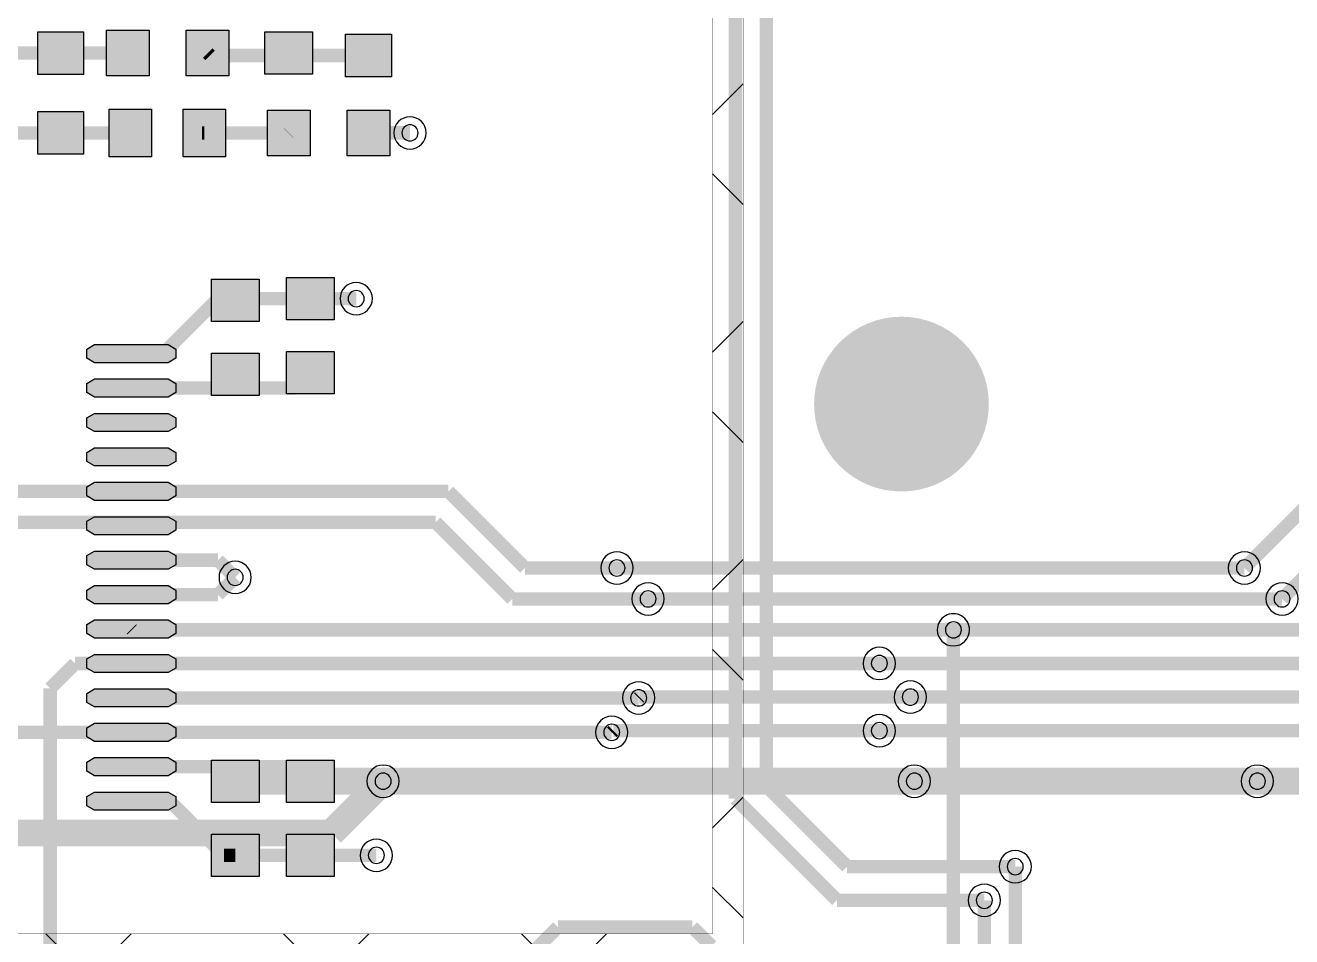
# Model space of a CAD drawing. Header units: millimetres. Extents: x -2 to 166, y 0 to 101.
# Drawn here: x 32.49 to 56.4, y 65.86 to 83.07 of the extents above; entities that cross this region are included whole.
import ezdxf

# ---------------------------------------------------------------- set-up
doc = ezdxf.new("R2010")
doc.units = ezdxf.units.MM
doc.header["$MEASUREMENT"] = 0
for name, color, linetype, true_color in [('Bottom-Layer', 7, 'Continuous', 0x0000ff), ('Hole-Layer', 7, 'Continuous', 0x222222), ('Multi-Layer', 7, 'Continuous', 0xc0c0c0), ('Top-Layer', 7, 'Continuous', 0xff0000)]:
    doc.layers.add(name, color=color, linetype=linetype, true_color=true_color)

msp = doc.modelspace()

# ---------------------------------------------------------------- hatches: boundary and pattern name
at = {"layer": 'Bottom-Layer'}
for points in [[(32.72081534163068, 82.9473075946152), (33.58482346964695, 82.9473075946152), (33.58482346964695, 82.14083058166118), (32.72081534163068, 82.14083058166118)], [(34.01957073914148, 82.11206502413006), (34.01957073914148, 82.97607315214631), (34.826047752095505, 82.97607315214631), (34.826047752095505, 82.11206502413006)], [(35.52630175260351, 82.11206502413006), (35.52630175260351, 82.97607315214631), (36.332778765557535, 82.97607315214631), (36.332778765557535, 82.11206502413006)], [(37.01005842011684, 82.9440690881382), (37.910058420116854, 82.9440690881382), (37.910058420116854, 82.1440690881382), (37.01005842011684, 82.1440690881382)], [(38.53478536957074, 82.90171450342902), (39.39879349758701, 82.90171450342902), (39.39879349758701, 82.095237490475), (38.53478536957074, 82.095237490475)], [(32.72081534163068, 81.44057658115315), (33.58482346964695, 81.44057658115315), (33.58482346964695, 80.63409956819915), (32.72081534163068, 80.63409956819915)], [(34.868402336804685, 81.48463296926596), (34.868402336804685, 80.58463296926595), (34.06840233680468, 80.58463296926595), (34.06840233680468, 81.48463296926596)], [(36.26845313690629, 81.48463296926596), (36.26845313690629, 80.58463296926595), (35.468453136906284, 80.58463296926595), (35.468453136906284, 81.48463296926596)], [(37.863296926593854, 81.46934213868428), (37.863296926593854, 80.60533401066802), (37.05681991363983, 80.60533401066802), (37.05681991363983, 81.46934213868428)], [(39.370027940055884, 81.46934213868428), (39.370027940055884, 80.60533401066802), (38.56355092710186, 80.60533401066802), (38.56355092710186, 81.46934213868428)], [(36.00448310896621, 78.2767589535179), (36.904483108966225, 78.2767589535179), (36.904483108966225, 77.4767589535179), (36.00448310896621, 77.4767589535179)], [(38.31873253746509, 77.50774701549405), (37.418732537465075, 77.50774701549405), (37.418732537465075, 78.30774701549404), (38.31873253746509, 78.30774701549404)], [(35.18307086614174, 77.04069088138178), (35.331595212759794, 76.95494030988064), (35.331595212759794, 76.78343916687834), (35.18307086614174, 76.6976885953772), (33.79457708915419, 76.6976885953772), (33.64605274253614, 76.78343916687834), (33.64605274253614, 76.95494030988064), (33.79457708915419, 77.04069088138178)], [(36.00448310896621, 76.87670815341632), (36.904483108966225, 76.87670815341632), (36.904483108966225, 76.07670815341632), (36.00448310896621, 76.07670815341632)], [(38.31873253746509, 76.10769621539247), (37.418732537465075, 76.10769621539247), (37.418732537465075, 76.90769621539245), (38.31873253746509, 76.90769621539245)], [(35.183070866141726, 76.39070358140718), (35.33159521275978, 76.30495300990603), (35.33159521275978, 76.13345186690374), (35.183070866141726, 76.0477012954026), (33.794577089154174, 76.04770129540259), (33.64605274253613, 76.13345186690374), (33.64605274253613, 76.30495300990603), (33.794577089154174, 76.39070358140718)], [(35.183070866141726, 75.74071628143258), (35.33159521275978, 75.65496570993143), (35.33159521275978, 75.48346456692914), (35.183070866141726, 75.39771399542802), (33.794577089154174, 75.397713995428), (33.64605274253613, 75.48346456692914), (33.64605274253613, 75.65496570993143), (33.794577089154174, 75.74071628143258)], [(35.18307086614174, 75.09072898145797), (35.331595212759794, 75.00497840995683), (35.331595212759794, 74.83347726695455), (35.18307086614174, 74.7477266954534), (33.79457708915419, 74.7477266954534), (33.64605274253614, 74.83347726695455), (33.64605274253614, 75.00497840995683), (33.79457708915419, 75.09072898145797)], [(35.18307086614174, 74.44074168148339), (35.331595212759794, 74.35499110998224), (35.331595212759794, 74.18348996697995), (35.18307086614174, 74.0977393954788), (33.79457708915419, 74.0977393954788), (33.64605274253614, 74.18348996697995), (33.64605274253614, 74.35499110998224), (33.79457708915419, 74.44074168148339)], [(35.183070866141726, 73.79075438150878), (35.33159521275978, 73.70500381000763), (35.33159521275978, 73.53350266700534), (35.183070866141726, 73.44775209550421), (33.794577089154174, 73.4477520955042), (33.64605274253613, 73.53350266700534), (33.64605274253613, 73.70500381000763), (33.794577089154174, 73.79075438150878)], [(35.18307086614174, 73.14076708153416), (35.331595212759794, 73.05501651003303), (35.331595212759794, 72.88351536703074), (35.18307086614174, 72.79776479552959), (33.79457708915419, 72.79776479552959), (33.64605274253614, 72.88351536703074), (33.64605274253614, 73.05501651003303), (33.79457708915419, 73.14076708153416)], [(35.18307086614174, 72.49077978155958), (35.331595212759794, 72.40502921005843), (35.331595212759794, 72.23352806705614), (35.18307086614174, 72.14777749555499), (33.79457708915419, 72.14777749555499), (33.64605274253614, 72.23352806705614), (33.64605274253614, 72.40502921005843), (33.79457708915419, 72.49077978155958)], [(35.183070866141726, 71.84053848107698), (35.33159521275978, 71.75478790957582), (35.33159521275978, 71.58328676657354), (35.183070866141726, 71.49753619507241), (33.794577089154174, 71.4975361950724), (33.64605274253613, 71.58328676657354), (33.64605274253613, 71.75478790957582), (33.794577089154174, 71.84053848107698)], [(35.18307086614174, 71.19055118110236), (35.331595212759794, 71.10480060960123), (35.331595212759794, 70.93329946659894), (35.18307086614174, 70.84754889509779), (33.79457708915419, 70.84754889509779), (33.64605274253614, 70.93329946659894), (33.64605274253614, 71.10480060960123), (33.79457708915419, 71.19055118110236)], [(35.18307086614174, 70.54056388112778), (35.331595212759794, 70.45481330962663), (35.331595212759794, 70.28331216662434), (35.18307086614174, 70.19756159512319), (33.79457708915419, 70.19756159512319), (33.64605274253614, 70.28331216662434), (33.64605274253614, 70.45481330962663), (33.79457708915419, 70.54056388112778)], [(35.183070866141726, 69.89057658115317), (35.33159521275978, 69.80482600965203), (35.33159521275978, 69.63332486664973), (35.183070866141726, 69.5475742951486), (33.794577089154174, 69.54757429514859), (33.64605274253613, 69.63332486664973), (33.64605274253613, 69.80482600965203), (33.794577089154174, 69.89057658115317)], [(35.183070866141726, 69.24058928117857), (35.33159521275978, 69.15483870967743), (35.33159521275978, 68.98333756667515), (35.183070866141726, 68.89758699517401), (33.794577089154174, 68.897586995174), (33.64605274253613, 68.98333756667515), (33.64605274253613, 69.15483870967743), (33.794577089154174, 69.24058928117857)], [(36.00448310896621, 69.19608839217678), (36.904483108966225, 69.19608839217678), (36.904483108966225, 68.3960883921768), (36.00448310896621, 68.3960883921768)], [(38.31873253746509, 68.3960883921768), (37.418732537465075, 68.3960883921768), (37.418732537465075, 69.19608839217678), (38.31873253746509, 69.19608839217678)], [(35.18307086614174, 68.59060198120397), (35.331595212759794, 68.50485140970282), (35.331595212759794, 68.33335026670053), (35.18307086614174, 68.2475996951994), (33.79457708915419, 68.2475996951994), (33.64605274253614, 68.33335026670053), (33.64605274253614, 68.50485140970282), (33.79457708915419, 68.59060198120397)], [(36.00448310896621, 67.7960375920752), (36.904483108966225, 67.7960375920752), (36.904483108966225, 66.99603759207521), (36.00448310896621, 66.99603759207521)], [(38.31873253746509, 66.99603759207521), (37.418732537465075, 66.99603759207521), (37.418732537465075, 67.7960375920752), (38.31873253746509, 67.7960375920752)]]:
    msp.add_hatch(color=256, dxfattribs=at).paths.add_polyline_path(points)
at = {"layer": 'Multi-Layer'}
h = msp.add_hatch(dxfattribs=at)
h.set_pattern_fill('ANSI37', color=256, style=0)
h.set_pattern_definition([(45, (0, 0), (-2.245064030267287, 2.245064030267288), []), (135, (0, 0), (-2.245064030267287, -2.245064030267288), [])])
h.paths.add_polyline_path([(45.46609093218187, 65.91313182626367), (45.46609093218187, 91.56718313436627), (22.47904495808992, 91.56718313436627), (20.574041148082298, 93.4721869443739), (20.574041148082298, 100.83820167640337), (21.209042418084838, 100.83820167640337), (21.209042418084838, 93.72618745237492), (22.860045720091442, 92.07518415036832), (46.04350266700534, 92.07518415036832), (46.04350266700534, 65.40935737871476), (-1.7780035560071124, 65.40935737871476), (-1.7780035560071124, 65.91313182626367)])
msp.add_hatch(color=256, dxfattribs=at).paths.add_polyline_path([(47.38200660401321, 75.91644145288292, 1), (50.68203200406401, 75.91644145288292, 1)])
msp.add_hatch(color=256, dxfattribs=at).paths.add_polyline_path([(47.38200660401321, 75.91644145288292, 1), (50.68203200406401, 75.91644145288292, 1)])

# ---------------------------------------------------------------- linework, layer by layer
at = {"layer": 'Bottom-Layer'}
for points in [[(32.72081534163068, 82.9473075946152), (33.58482346964695, 82.9473075946152), (33.58482346964695, 82.14083058166118), (32.72081534163068, 82.14083058166118)], [(34.01957073914148, 82.11206502413006), (34.01957073914148, 82.97607315214631), (34.826047752095505, 82.97607315214631), (34.826047752095505, 82.11206502413006)], [(35.52630175260351, 82.11206502413006), (35.52630175260351, 82.97607315214631), (36.332778765557535, 82.97607315214631), (36.332778765557535, 82.11206502413006)], [(37.01005842011684, 82.9440690881382), (37.910058420116854, 82.9440690881382), (37.910058420116854, 82.1440690881382), (37.01005842011684, 82.1440690881382)], [(38.53478536957074, 82.90171450342902), (39.39879349758701, 82.90171450342902), (39.39879349758701, 82.095237490475), (38.53478536957074, 82.095237490475)], [(32.72081534163068, 81.44057658115315), (33.58482346964695, 81.44057658115315), (33.58482346964695, 80.63409956819915), (32.72081534163068, 80.63409956819915)], [(34.868402336804685, 81.48463296926596), (34.868402336804685, 80.58463296926595), (34.06840233680468, 80.58463296926595), (34.06840233680468, 81.48463296926596)], [(36.26845313690629, 81.48463296926596), (36.26845313690629, 80.58463296926595), (35.468453136906284, 80.58463296926595), (35.468453136906284, 81.48463296926596)], [(37.863296926593854, 81.46934213868428), (37.863296926593854, 80.60533401066802), (37.05681991363983, 80.60533401066802), (37.05681991363983, 81.46934213868428)], [(39.370027940055884, 81.46934213868428), (39.370027940055884, 80.60533401066802), (38.56355092710186, 80.60533401066802), (38.56355092710186, 81.46934213868428)], [(36.00448310896621, 78.2767589535179), (36.904483108966225, 78.2767589535179), (36.904483108966225, 77.4767589535179), (36.00448310896621, 77.4767589535179)], [(38.31873253746509, 77.50774701549405), (37.418732537465075, 77.50774701549405), (37.418732537465075, 78.30774701549404), (38.31873253746509, 78.30774701549404)], [(35.18307086614174, 77.04069088138178), (35.331595212759794, 76.95494030988064), (35.331595212759794, 76.78343916687834), (35.18307086614174, 76.6976885953772), (33.79457708915419, 76.6976885953772), (33.64605274253614, 76.78343916687834), (33.64605274253614, 76.95494030988064), (33.79457708915419, 77.04069088138178)], [(36.00448310896621, 76.87670815341632), (36.904483108966225, 76.87670815341632), (36.904483108966225, 76.07670815341632), (36.00448310896621, 76.07670815341632)], [(38.31873253746509, 76.10769621539247), (37.418732537465075, 76.10769621539247), (37.418732537465075, 76.90769621539245), (38.31873253746509, 76.90769621539245)], [(35.183070866141726, 76.39070358140718), (35.33159521275978, 76.30495300990603), (35.33159521275978, 76.13345186690374), (35.183070866141726, 76.0477012954026), (33.794577089154174, 76.04770129540259), (33.64605274253613, 76.13345186690374), (33.64605274253613, 76.30495300990603), (33.794577089154174, 76.39070358140718)], [(35.183070866141726, 75.74071628143258), (35.33159521275978, 75.65496570993143), (35.33159521275978, 75.48346456692914), (35.183070866141726, 75.39771399542802), (33.794577089154174, 75.397713995428), (33.64605274253613, 75.48346456692914), (33.64605274253613, 75.65496570993143), (33.794577089154174, 75.74071628143258)], [(35.18307086614174, 75.09072898145797), (35.331595212759794, 75.00497840995683), (35.331595212759794, 74.83347726695455), (35.18307086614174, 74.7477266954534), (33.79457708915419, 74.7477266954534), (33.64605274253614, 74.83347726695455), (33.64605274253614, 75.00497840995683), (33.79457708915419, 75.09072898145797)], [(35.18307086614174, 74.44074168148339), (35.331595212759794, 74.35499110998224), (35.331595212759794, 74.18348996697995), (35.18307086614174, 74.0977393954788), (33.79457708915419, 74.0977393954788), (33.64605274253614, 74.18348996697995), (33.64605274253614, 74.35499110998224), (33.79457708915419, 74.44074168148339)], [(35.183070866141726, 73.79075438150878), (35.33159521275978, 73.70500381000763), (35.33159521275978, 73.53350266700534), (35.183070866141726, 73.44775209550421), (33.794577089154174, 73.4477520955042), (33.64605274253613, 73.53350266700534), (33.64605274253613, 73.70500381000763), (33.794577089154174, 73.79075438150878)], [(35.18307086614174, 73.14076708153416), (35.331595212759794, 73.05501651003303), (35.331595212759794, 72.88351536703074), (35.18307086614174, 72.79776479552959), (33.79457708915419, 72.79776479552959), (33.64605274253614, 72.88351536703074), (33.64605274253614, 73.05501651003303), (33.79457708915419, 73.14076708153416)], [(35.18307086614174, 72.49077978155958), (35.331595212759794, 72.40502921005843), (35.331595212759794, 72.23352806705614), (35.18307086614174, 72.14777749555499), (33.79457708915419, 72.14777749555499), (33.64605274253614, 72.23352806705614), (33.64605274253614, 72.40502921005843), (33.79457708915419, 72.49077978155958)], [(35.183070866141726, 71.84053848107698), (35.33159521275978, 71.75478790957582), (35.33159521275978, 71.58328676657354), (35.183070866141726, 71.49753619507241), (33.794577089154174, 71.4975361950724), (33.64605274253613, 71.58328676657354), (33.64605274253613, 71.75478790957582), (33.794577089154174, 71.84053848107698)], [(35.18307086614174, 71.19055118110236), (35.331595212759794, 71.10480060960123), (35.331595212759794, 70.93329946659894), (35.18307086614174, 70.84754889509779), (33.79457708915419, 70.84754889509779), (33.64605274253614, 70.93329946659894), (33.64605274253614, 71.10480060960123), (33.79457708915419, 71.19055118110236)], [(35.18307086614174, 70.54056388112778), (35.331595212759794, 70.45481330962663), (35.331595212759794, 70.28331216662434), (35.18307086614174, 70.19756159512319), (33.79457708915419, 70.19756159512319), (33.64605274253614, 70.28331216662434), (33.64605274253614, 70.45481330962663), (33.79457708915419, 70.54056388112778)], [(35.183070866141726, 69.89057658115317), (35.33159521275978, 69.80482600965203), (35.33159521275978, 69.63332486664973), (35.183070866141726, 69.5475742951486), (33.794577089154174, 69.54757429514859), (33.64605274253613, 69.63332486664973), (33.64605274253613, 69.80482600965203), (33.794577089154174, 69.89057658115317)], [(35.183070866141726, 69.24058928117857), (35.33159521275978, 69.15483870967743), (35.33159521275978, 68.98333756667515), (35.183070866141726, 68.89758699517401), (33.794577089154174, 68.897586995174), (33.64605274253613, 68.98333756667515), (33.64605274253613, 69.15483870967743), (33.794577089154174, 69.24058928117857)], [(36.00448310896621, 69.19608839217678), (36.904483108966225, 69.19608839217678), (36.904483108966225, 68.3960883921768), (36.00448310896621, 68.3960883921768)], [(38.31873253746509, 68.3960883921768), (37.418732537465075, 68.3960883921768), (37.418732537465075, 69.19608839217678), (38.31873253746509, 69.19608839217678)], [(35.18307086614174, 68.59060198120397), (35.331595212759794, 68.50485140970282), (35.331595212759794, 68.33335026670053), (35.18307086614174, 68.2475996951994), (33.79457708915419, 68.2475996951994), (33.64605274253614, 68.33335026670053), (33.64605274253614, 68.50485140970282), (33.79457708915419, 68.59060198120397)], [(36.00448310896621, 67.7960375920752), (36.904483108966225, 67.7960375920752), (36.904483108966225, 66.99603759207521), (36.00448310896621, 66.99603759207521)], [(38.31873253746509, 66.99603759207521), (37.418732537465075, 66.99603759207521), (37.418732537465075, 67.7960375920752), (38.31873253746509, 67.7960375920752)]]:
    msp.add_lwpolyline(points, close=True, dxfattribs=at)
for points, const_width in [([(33.152819405638816, 82.54406908813819), (31.75615951231903, 82.54406908813819)], 0.25400050800101603), ([(34.422809245618495, 82.54406908813819), (33.152819405638816, 82.54406908813819)], 0.25400050800101603), ([(35.9751333502667, 82.49847599695201), (35.929540259080525, 82.54406908813819)], 0.25400050800101603), ([(38.966789433578874, 82.49847599695201), (35.9751333502667, 82.49847599695201)], 0.25400050800101603), ([(31.23359156718314, 81.03463296926596), (34.46840233680468, 81.03463296926596)], 0.25400050800101603), ([(35.868453136906275, 81.03463296926596), (35.82287274574549, 81.03463296926596)], 0.25400050800101603), ([(37.45735331470663, 81.03463296926596), (35.868453136906275, 81.03463296926596)], 0.25400050800101603), ([(37.46005842011685, 81.03733807467616), (37.45735331470663, 81.03463296926596)], 0.25400050800101603), ([(38.966789433578874, 81.03733807467616), (39.75107950215901, 81.03733807467616)], 0.25400050800101603), ([(35.08610617221235, 76.86918973837949), (36.1246634493269, 77.90774701549404)], 0.25400050800101603), ([(36.1246634493269, 77.90774701549404), (37.86873253746508, 77.90774701549404)], 0.25400050800101603), ([(37.86873253746508, 77.90774701549404), (38.73507747015495, 77.90774701549404)], 0.25400050800101603), ([(34.48882397764796, 76.86918973837949), (35.08610617221235, 76.86918973837949)], 0.25400050800101603), ([(37.58023876047753, 76.21920243840488), (37.86873253746508, 76.50769621539244)], 0.25400050800101603), ([(34.48882397764796, 76.21920243840488), (37.58023876047753, 76.21920243840488)], 0.25400050800101603), ([(34.48882397764796, 72.96926593853189), (36.1239522479045, 72.96926593853189)], 0.25400050800101603), ([(36.1239522479045, 72.96926593853189), (36.4490728981458, 72.64414528829059)], 0.25400050800101603), ([(55.50916941833884, 72.82210820421642), (43.659050038100084, 72.8220574041148)], 0.25400050800101603), ([(36.1239522479045, 72.31902463804927), (36.4490728981458, 72.64414528829059)], 0.25400050800101603), ([(34.48882397764796, 72.31902463804927), (36.1239522479045, 72.31902463804927)], 0.25400050800101603), ([(56.220172720345445, 72.23805435610873), (44.247086614173234, 72.23805435610873)], 0.25400050800101603), ([(34.48882397764796, 71.66903733807469), (34.50381000762002, 71.65405130810262)], 0.25400050800101603), ([(34.50381000762002, 71.65405130810262), (50.013096266192534, 71.65405130810262)], 0.25400050800101603), ([(50.01269748539498, 57.04851663703329), (50.01269748539498, 71.65365252730507)], 0.25400050800101603), ([(32.95517907035814, 70.54725425450853), (33.426974853949716, 71.01905003810008)], 0.25400050800101603), ([(33.426974853949716, 71.01905003810008), (34.48882397764796, 71.01905003810008)], 0.25400050800101603), ([(34.48882397764796, 71.01905003810008), (48.61518923037847, 71.01905003810008)], 0.25400050800101603), ([(32.95517907035814, 65.20599441198884), (32.95517907035814, 70.54725425450853)], 0.25400050800101603), ([(34.48882397764796, 70.36906273812549), (44.069088138176284, 70.36906273812549)], 0.25400050800101603), ([(44.08407416814834, 70.38404876809754), (44.069088138176284, 70.36906273812549)], 0.25400050800101603), ([(49.19919227838456, 70.38404876809754), (44.08407416814834, 70.38404876809754)], 0.25400050800101603), ([(43.59105918211837, 69.749047498095), (43.56108712217425, 69.7190754381509)], 0.25400050800101603), ([(48.61518923037847, 69.749047498095), (43.59105918211837, 69.749047498095)], 0.25400050800101603), ([(34.48882397764796, 69.06908813817628), (37.595732791465586, 69.06908813817628)], 0.25400050800101603), ([(37.595732791465586, 69.06908813817628), (37.86873253746508, 68.79608839217678)], 0.25400050800101603), ([(36.45448310896622, 68.79608839217678), (37.86873253746508, 68.79608839217678)], 0.5080010160020321), ([(37.86873253746508, 68.79608839217678), (39.243078486156975, 68.79608839217678)], 0.5080010160020321), ([(39.243078486156975, 68.79608839217678), (49.27609855219711, 68.79608839217678)], 0.5080010160020321), ([(58.42011684023369, 68.79608839217678), (55.75311150622302, 68.79608839217678)], 0.5080010160020321), ([(34.48882397764796, 68.41910083820169), (35.21310642621285, 68.41910083820169)], 0.25400050800101603), ([(35.21310642621285, 68.41910083820169), (36.23616967233935, 67.3960375920752)], 0.25400050800101603), ([(36.23616967233935, 67.3960375920752), (36.45448310896622, 67.3960375920752)], 0.25400050800101603), ([(36.45448310896622, 67.3960375920752), (37.86873253746508, 67.3960375920752)], 0.25400050800101603), ([(37.86873253746508, 67.3960375920752), (39.11607823215647, 67.3960375920752)], 0.25400050800101603), ([(51.18110236220473, 55.87971297942597), (51.18110236220473, 67.18313436626875)], 0.25400050800101603), ([(50.59709931419864, 56.46411480822963), (50.59709931419864, 66.5481330962662)], 0.25400050800101603), ([(42.150530861061725, 65.6455778511557), (42.54508509017018, 66.04013208026417)], 0.25400050800101603), ([(42.54508509017018, 66.04013208026417), (45.085090170180344, 66.04013208026417)], 0.25400050800101603), ([(45.085090170180344, 66.04013208026417), (45.4439014478029, 65.68132080264161)], 0.25400050800101603)]:
    msp.add_lwpolyline(points, dxfattribs=dict(at, const_width=const_width))
at = {"layer": 'Hole-Layer'}
for points in [[(39.598580137160276, 81.03733807467616, 1), (39.90357886715774, 81.03733807467616, 1)], [(38.582578105156216, 77.90774701549404, 1), (38.88757683515367, 77.90774701549404, 1)], [(43.50655067310135, 72.8220574041148, 1), (43.811549403098816, 72.8220574041148, 1)], [(55.35667005334012, 72.82210820421642, 1), (55.661668783337575, 72.82210820421642, 1)], [(36.29657353314707, 72.64414528829059, 1), (36.60157226314453, 72.64414528829059, 1)], [(44.0945872491745, 72.23805435610873, 1), (44.39958597917197, 72.23805435610873, 1)], [(56.06767335534671, 72.23805435610873, 1), (56.37267208534418, 72.23805435610873, 1)], [(48.46268986537974, 71.01905003810008, 1), (48.767688595377194, 71.01905003810008, 1)], [(43.91658877317755, 70.36906273812549, 1), (44.221587503175016, 70.36906273812549, 1)], [(49.046692913385826, 70.38404876809754, 1), (49.35169164338329, 70.38404876809754, 1)], [(43.40858775717552, 69.7190754381509, 1), (43.71358648717298, 69.7190754381509, 1)], [(48.46268986537974, 69.749047498095, 1), (48.767688595377194, 69.749047498095, 1)], [(39.09057912115825, 68.79608839217678, 1), (39.39557785115571, 68.79608839217678, 1)], [(49.12359918719838, 68.79608839217678, 1), (49.428597917195845, 68.79608839217678, 1)], [(55.60061214122429, 68.79608839217678, 1), (55.905610871221754, 68.79608839217678, 1)], [(38.963578867157736, 67.3960375920752, 1), (39.2685775971552, 67.3960375920752, 1)], [(51.028602997206, 67.18313436626875, 1), (51.333601727203465, 67.18313436626875, 1)], [(50.444599949199905, 66.5481330962662, 1), (50.74959867919737, 66.5481330962662, 1)]]:
    msp.add_lwpolyline(points, format="xyb", close=True, dxfattribs=at)
msp.add_lwpolyline([(49.860695961391926, 71.65405130820594, 1), (50.16549657099314, 71.65405130796034), (50.16549657099314, 71.6540513079993, 1), (49.860695961391926, 71.65405130824489)], format="xyb", dxfattribs=at)
at = {"layer": 'Multi-Layer', "const_width": 0.005080010160020321}
msp.add_lwpolyline([(45.46609093218187, 65.91313182626367), (45.46609093218187, 91.56718313436627), (22.47904495808992, 91.56718313436627), (20.574041148082298, 93.4721869443739), (20.574041148082298, 100.83820167640337), (21.209042418084838, 100.83820167640337), (21.209042418084838, 93.72618745237492), (22.860045720091442, 92.07518415036832), (46.04350266700534, 92.07518415036832), (46.04350266700534, 65.40935737871476), (-1.7780035560071124, 65.40935737871476), (-1.7780035560071124, 65.91313182626367)], close=True, dxfattribs=at)
at = {"layer": 'Multi-Layer'}
for points in [[(39.44607823215647, 81.03733807467616, 1), (40.05608077216155, 81.03733807467616, 1)], [(38.4300762001524, 77.90774701549404, 1), (39.04007874015749, 77.90774701549404, 1)], [(36.14407162814326, 72.64414528829059, 1), (36.75407416814834, 72.64414528829059, 1)], [(43.35404876809754, 72.8220574041148, 1), (43.964051308102626, 72.8220574041148, 1)], [(55.2041681483363, 72.82210820421642, 1), (55.81417068834139, 72.82210820421642, 1)], [(43.94208534417069, 72.23805435610873, 1), (44.552087884175776, 72.23805435610873, 1)], [(55.9151714503429, 72.23805435610873, 1), (56.52517399034799, 72.23805435610873, 1)], [(48.31018796037592, 71.01905003810008, 1), (48.92019050038101, 71.01905003810008, 1)], [(43.76408686817374, 70.36906273812549, 1), (44.374089408178826, 70.36906273812549, 1)], [(48.894191008382016, 70.38404876809754, 1), (49.5041935483871, 70.38404876809754, 1)], [(43.25608585217171, 69.7190754381509, 1), (43.86608839217679, 69.7190754381509, 1)], [(48.31018796037592, 69.749047498095, 1), (48.92019050038101, 69.749047498095, 1)], [(38.93807721615443, 68.79608839217678, 1), (39.548079756159524, 68.79608839217678, 1)], [(48.97109728219457, 68.79608839217678, 1), (49.581099822199654, 68.79608839217678, 1)], [(55.44811023622048, 68.79608839217678, 1), (56.05811277622556, 68.79608839217678, 1)], [(38.811076962153926, 67.3960375920752, 1), (39.42107950215901, 67.3960375920752, 1)], [(50.87610109220219, 67.18313436626875, 1), (51.486103632207275, 67.18313436626875, 1)], [(50.292098044196095, 66.5481330962662, 1), (50.90210058420118, 66.5481330962662, 1)]]:
    msp.add_lwpolyline(points, format="xyb", close=True, dxfattribs=at)
msp.add_lwpolyline([(49.70829565659132, 71.65405130830928, 1), (50.31789687579375, 71.65405130781808), (50.31789687579375, 71.65405130789597, 1), (49.70829565659132, 71.65405130838715)], format="xyb", dxfattribs=at)
at = {"layer": 'Top-Layer'}
for points, const_width in [([(46.48209296418593, 91.44018288036577), (46.48209296418593, 68.70713741427484)], 0.25400050800101603), ([(45.89808991617984, 86.13381000762003), (45.89808991617984, 68.4652349504699)], 0.25400050800101603), ([(57.914833629667264, 75.22777241554483), (55.50916941833884, 72.82210820421642)], 0.25400050800101603), ([(58.62588773177547, 74.64376936753875), (56.220172720345445, 72.23805435610873)], 0.25400050800101603), ([(32.00406400812802, 74.2692405384811), (40.47589281178563, 74.2692405384811)], 0.25400050800101603), ([(40.47589281178563, 74.2692405384811), (41.9230759461519, 72.8220574041148)], 0.25400050800101603), ([(40.2339903479807, 73.68523749047499), (31.416027432054868, 73.68523749047499)], 0.25400050800101603), ([(41.68117348234697, 72.23805435610873), (40.2339903479807, 73.68523749047499)], 0.25400050800101603), ([(41.9230759461519, 72.8220574041148), (43.659050038100084, 72.8220574041148)], 0.25400050800101603), ([(44.247086614173234, 72.23805435610873), (41.68117348234697, 72.23805435610873)], 0.25400050800101603), ([(50.013096266192534, 71.65405130810262), (56.85488950977902, 71.65405130810262)], 0.25400050800101603), ([(57.0457937515875, 71.01905003810008), (48.61518923037847, 71.01905003810008)], 0.25400050800101603), ([(57.236697993396, 70.38404876809754), (49.19919227838456, 70.38404876809754)], 0.25400050800101603), ([(31.750063500127006, 69.7190754381509), (43.56108712217425, 69.7190754381509)], 0.25400050800101603), ([(48.61518923037847, 69.749047498095), (57.427602235204475, 69.749047498095)], 0.25400050800101603), ([(38.26512573025146, 67.81813563627128), (39.243078486156975, 68.79608839217678)], 0.5080010160020321), ([(49.27609855219711, 68.79608839217678), (55.75311150622302, 68.79608839217678)], 0.5080010160020321), ([(46.48209296418593, 68.70713741427484), (48.00609601219203, 67.18313436626875)], 0.25400050800101603), ([(45.89808991617984, 68.4652349504699), (47.81519177038354, 66.5481330962662)], 0.25400050800101603), ([(24.55232410464821, 67.81813563627128), (38.26512573025146, 67.81813563627128)], 0.5080010160020321), ([(48.00609601219203, 67.18313436626875), (51.18110236220473, 67.18313436626875)], 0.25400050800101603), ([(47.81519177038354, 66.5481330962662), (50.59709931419864, 66.5481330962662)], 0.25400050800101603)]:
    msp.add_lwpolyline(points, dxfattribs=dict(at, const_width=const_width))

doc.saveas('drawing.dxf')
